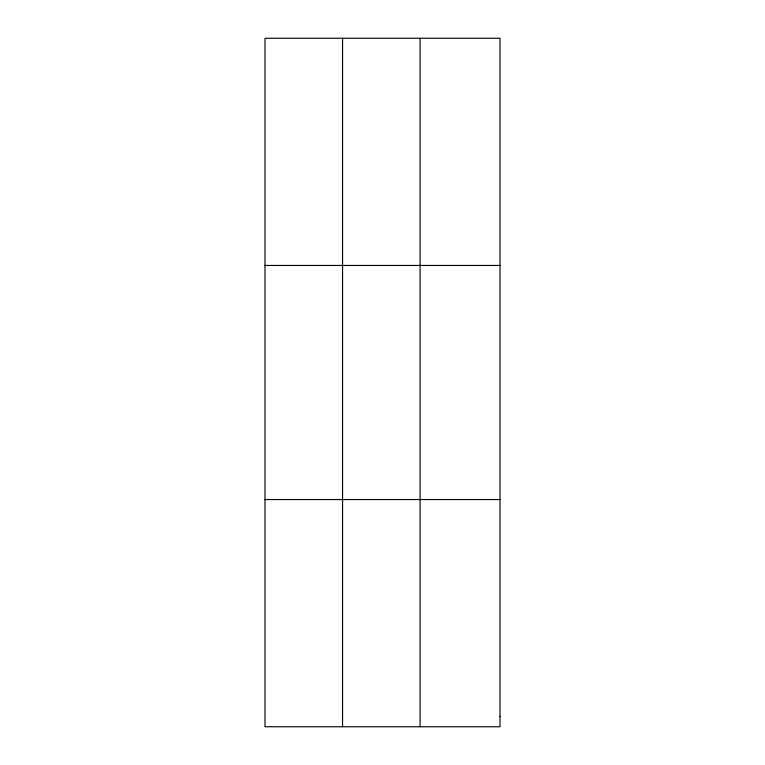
<?xml version="1.0" encoding="UTF-8"?>
<svg xmlns="http://www.w3.org/2000/svg" width="765" height="765" viewBox="0 0 765 765"><rect width="100%" height="100%" fill="white"/><g stroke="black" fill="none" stroke-linecap="round" stroke-linejoin="round"><path stroke-width="1.15" d="M342.548 38.25L342.548 726.75M420.1 38.25L420.1 726.75M264.996 265.455L500.004 265.455M264.996 499.545L500.004 499.545M500.004 716.423L500.004 726.75L264.996 726.75L264.996 38.25L500.004 38.25L500.004 716.423"/></g></svg>
